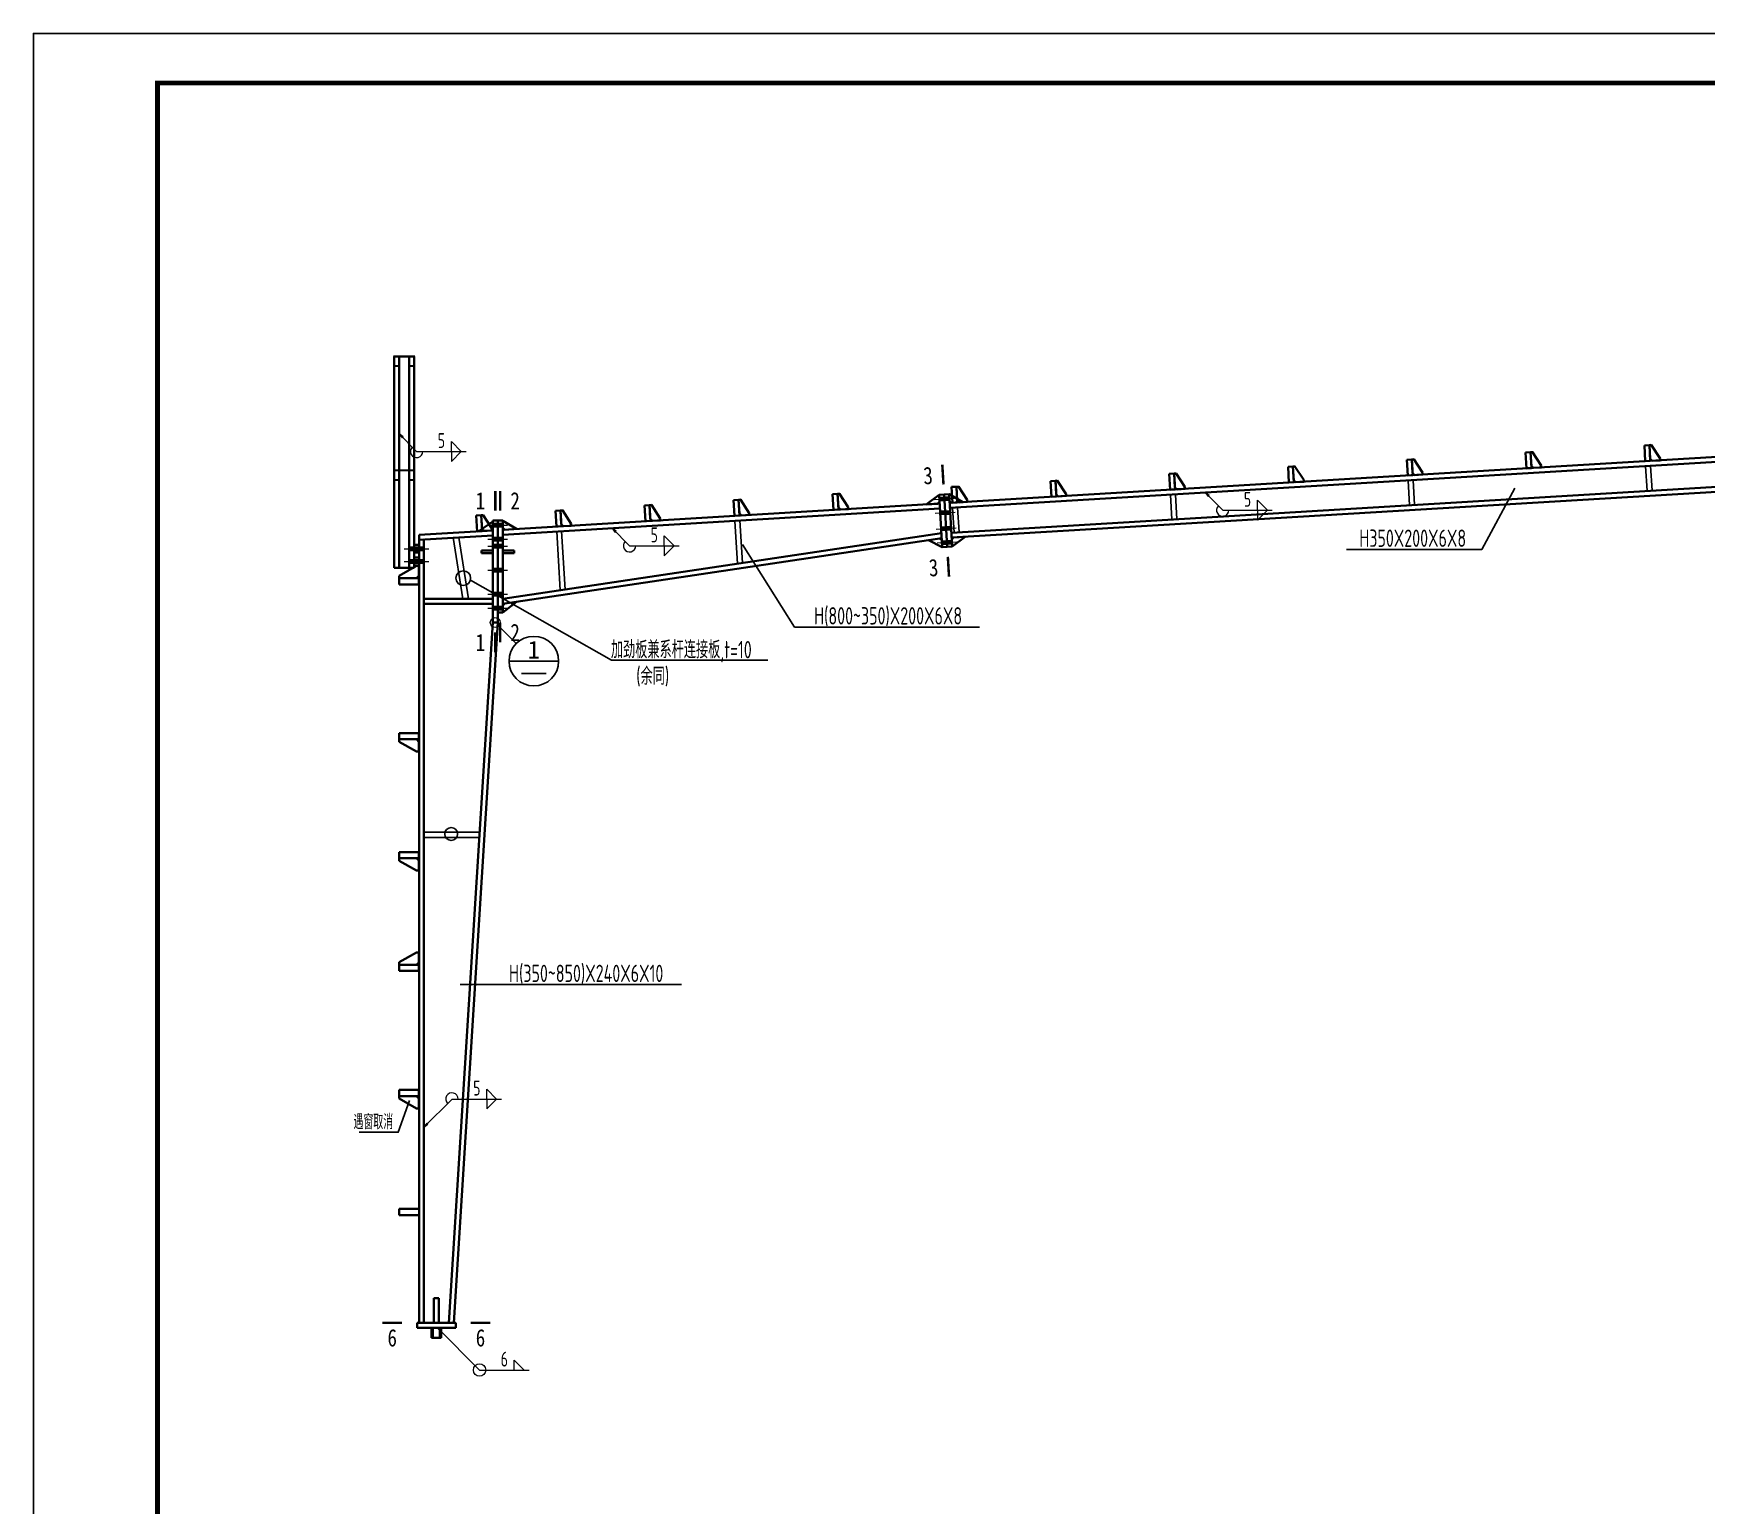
# Model space of a CAD drawing. Extents: x 492302 to 683319, y -252071 to 755100.
# Drawn here: x 493236 to 526976, y -84116 to -54416 of the extents above; entities that cross this region are included whole.
import ezdxf
from ezdxf.enums import TextEntityAlignment as Align

# ---------------------------------------------------------------- set-up
doc = ezdxf.new("R2010")
doc.units = 0
doc.header["$LTSCALE"] = 1000
doc.header["$MEASUREMENT"] = 0
for name, color, linetype, lineweight in [('10', 7, 'Continuous', 35), ('114', 2, 'Continuous', 18), ('116', 1, 'Continuous', 35), ('12', 2, 'Continuous', 35), ('14', 2, 'Continuous', 35), ('墙线__粗线', 7, 'Continuous', 18), ('焊缝标注', 9, 'Continuous', 18), ('索引符号标注', 9, 'Continuous', 18), ('钢板标注', 9, 'Continuous', 18)]:
    doc.layers.add(name, color=color, linetype=linetype, lineweight=lineweight)
for name, color, linetype in [('3T_WOOD', 21, 'Continuous'), ('BALCONY', 6, 'Continuous'), ('TK', 4, 'Continuous')]:
    doc.layers.add(name, color=color, linetype=linetype)
doc.styles.add('FromPkpm', font='Pkpmeng', dxfattribs={"width": 0.7, "bigfont": 'hztxt'})
doc.styles.add('TSSD_Dimension', font='Tssdeng.shx', dxfattribs={"width": 0.7, "bigfont": 'hztxt.shx'})
doc.styles.add('图框', font='')
doc.styles.add('图框字体', font='', dxfattribs={"width": 0.8})
doc.styles.get('图框').set_extended_font_data('SimSun')
doc.styles.get('图框字体').set_extended_font_data('NSimSun')

# ---------------------------------------------------------------- blocks, each defined once
blk = doc.blocks.new('GeYuanFrame_78814363', base_point=(20.09, 4.53))
at = {"layer": 'TK'}
blk.add_lwpolyline([(20.09, 4.53), (20.09, 598.53), (1071.09, 598.53), (1071.09, 4.53)], close=True, dxfattribs=at)
at = {"layer": 'TK', "const_width": 1}
blk.add_lwpolyline([(45.09, 588.53), (1061.09, 588.53), (1061.09, 14.53), (45.09, 14.53)], close=True, dxfattribs=at)
blk = doc.blocks.new('w453w53')
at = {"layer": '12', "color": 4}
for p, q in [((473598, 1381074, -5700), (474078, 1381074, -5700)), ((473598, 1380924, -5700), (473598, 1381074, -5700)), ((473598, 1381074, -5700), (474078, 1381074, -5700)), ((474078, 1381074, -5700), (474078, 1380925, -5700)), ((473598, 1380924, -5700), (473598, 1380864, -5700)), ((473598, 1380864, -5700), (474019, 1380624, -5700)), ((474078, 1380865, -5700), (474018, 1380924, -5700)), ((474019, 1380624, -5700), (474078, 1380625, -5700)), ((474078, 1380625, -5700), (474078, 1380865, -5700))]:
    blk.add_line(p, q, dxfattribs=at)
at = {"layer": '12', "color": 4, "elevation": -5700}
blk.add_lwpolyline([(474078, 1380925), (473598, 1380925)], dxfattribs=at)
blk = doc.blocks.new('Q321QS4A234223')
at = {"layer": '12', "lineweight": 35, "ltscale": 100}
for p, q in [((406817, 107409), (406717, 107403)), ((406717, 107403), (406737, 107083)), ((406836, 107089), (406817, 107409)), ((409213, 107552), (409113, 107546)), ((409113, 107546), (409132, 107227)), ((409232, 107233), (409213, 107552)), ((399630, 106977), (399530, 106971)), ((399530, 106971), (399549, 106652)), ((399649, 106658), (399630, 106977)), ((402026, 107121), (401926, 107115)), ((401926, 107115), (401945, 106796)), ((402045, 106802), (402026, 107121)), ((404422, 107265), (404322, 107259)), ((404322, 107259), (404341, 106939)), ((404441, 106945), (404422, 107265)), ((406737, 107083), (406836, 107089)), ((409132, 107227), (409232, 107233)), ((395238, 106714), (395138, 106708)), ((395138, 106708), (395157, 106388)), ((395257, 106394), (395238, 106714)), ((397234, 106834), (397135, 106828)), ((397135, 106828), (397154, 106508)), ((397254, 106514), (397234, 106834)), ((399549, 106652), (399649, 106658)), ((401945, 106796), (402045, 106802)), ((404341, 106939), (404441, 106945)), ((389049, 106342), (388949, 106336)), ((388949, 106336), (388969, 106017)), ((389068, 106023), (389049, 106342)), ((390846, 106450), (390746, 106444)), ((390746, 106444), (390765, 106125)), ((390865, 106131), (390846, 106450)), ((392842, 106570), (392743, 106564)), ((392743, 106564), (392762, 106245)), ((392862, 106251), (392842, 106570)), ((395157, 106388), (395257, 106394)), ((397154, 106508), (397254, 106514)), ((385655, 106139), (385555, 106133)), ((385555, 106133), (385575, 105813)), ((385674, 105819), (385655, 106139)), ((387252, 106235), (387153, 106229)), ((387153, 106229), (387172, 105909)), ((387272, 105915), (387252, 106235)), ((388969, 106017), (389068, 106023)), ((390765, 106125), (390865, 106131)), ((392762, 106245), (392862, 106251)), ((385575, 105813), (385674, 105819)), ((387172, 105909), (387272, 105915))]:
    blk.add_line(p, q, dxfattribs=at)
for points in [[(407034, 107141), (407036, 107101), (406876, 107092), (406834, 107129), (406817, 107409), (406857, 107411)], [(409429, 107285), (409432, 107245), (409272, 107235), (409230, 107273), (409213, 107552), (409253, 107555)], [(399847, 106710), (399849, 106670), (399689, 106660), (399647, 106698), (399630, 106977), (399670, 106980)], [(402242, 106854), (402245, 106814), (402085, 106804), (402043, 106842), (402026, 107121), (402066, 107123)], [(404638, 106997), (404640, 106957), (404481, 106948), (404438, 106985), (404422, 107265), (404461, 107267)], [(395454, 106446), (395457, 106406), (395297, 106397), (395255, 106434), (395238, 106714), (395278, 106716)], [(397451, 106566), (397453, 106526), (397294, 106517), (397251, 106554), (397234, 106834), (397274, 106836)], [(389266, 106075), (389268, 106035), (389108, 106025), (389066, 106063), (389049, 106342), (389089, 106345)], [(391062, 106183), (391065, 106143), (390905, 106133), (390863, 106171), (390846, 106450), (390886, 106453)], [(393059, 106303), (393061, 106263), (392901, 106253), (392859, 106291), (392842, 106570), (392882, 106572)], [(385872, 105871), (385874, 105831), (385714, 105822), (385672, 105859), (385655, 106139), (385695, 106141)], [(387469, 105967), (387471, 105927), (387311, 105918), (387269, 105955), (387252, 106235), (387292, 106237)]]:
    blk.add_lwpolyline(points, close=True, dxfattribs=at)
at = {"layer": '3T_WOOD'}
for points in [[(409138, 107126), (409168, 106628)], [(409238, 107132), (409268, 106634)], [(404347, 106838), (404377, 106340)], [(404447, 106844), (404477, 106346)], [(395163, 106287), (395193, 105789)], [(395263, 106293), (395293, 105795)], [(399556, 106551), (399585, 106053)], [(399655, 106557), (399685, 106059)], [(390771, 106023), (390823, 105160)], [(390871, 106029), (390923, 105175)], [(387178, 105808), (387249, 104627)], [(387278, 105814), (387348, 104641)]]:
    blk.add_lwpolyline(points, dxfattribs=at)

msp = doc.modelspace()

# ---------------------------------------------------------------- hatches: boundary and pattern name
at = {"layer": '焊缝标注'}
for points in [[(500611.2, -62494), (500671.1, -62575.4), (500692.4, -62554.3)], [(516867, -63679.4), (516926.9, -63760.9), (516948.2, -63739.8)], [(504903.7, -64397.2), (504963.6, -64478.7), (504984.8, -64457.6)], [(501111.2, -76479.1), (501192.5, -76419.1), (501171.3, -76397.9)], [(501386.2, -80530.6), (501446.1, -80612.1), (501467.4, -80590.9)]]:
    msp.add_hatch(color=256, dxfattribs=at).paths.add_polyline_path(points)

# ---------------------------------------------------------------- linework, layer by layer
at = {"color": 3, "lineweight": 35, "ltscale": 100}
for p, q in [((500511.2, -65193.8), (500511.2, -60930.6)), ((500511.2, -60930.6), (500611.2, -60930.6)), ((500511.2, -60930.6), (500911.2, -60930.6)), ((500611.2, -65193.8), (500611.2, -60930.6)), ((500811.2, -65193.8), (500811.2, -60930.6)), ((500811.2, -60930.6), (500911.2, -60930.6)), ((500911.2, -65193.8), (500911.2, -60930.6)), ((511710.8, -63888.6), (532311.6, -62652.6)), ((511716.8, -63988.4), (532317.5, -62752.4)), ((511746.8, -64487.5), (532347.5, -63251.5)), ((511752.8, -64587.4), (532353.5, -63351.3)), ((502699.2, -64429.3), (511511.2, -63900.6)), ((502699.2, -64529.5), (511517.2, -64000.4)), ((501011.2, -64630.8), (501111.2, -64624.8)), ((501011.2, -80430.6), (501011.2, -64630.8)), ((501111.2, -80430.6), (501111.2, -64624.8)), ((502699.2, -65820.2), (511547.1, -64499.1)), ((502699.2, -65921.3), (511553.1, -64599.3)), ((500511.2, -65193.8), (500911.2, -65193.8)), ((501611, -80430.6), (502499.2, -66301.3)), ((501711.2, -80430.6), (502599.4, -66301.3)), ((502499.2, -66301.3), (502599.4, -66301.3))]:
    msp.add_line(p, q, dxfattribs=at)
at = {"const_width": 37.7}
for points in [[(500611.2, -61124.4), (500511.2, -61124.4), (500511.2, -60930.6), (500911.2, -60930.6), (500911.2, -61124.4), (500813.9, -61124.4)], [(500611.2, -63424.4), (500511.2, -63424.4), (500511.2, -63230.6), (500911.2, -63230.6), (500911.2, -63424.4), (500813.9, -63424.4)]]:
    msp.add_lwpolyline(points, dxfattribs=at)
at = {"color": 6}
msp.add_lwpolyline([(500822, -75944.8), (500591, -76583), (499803.2, -76583)], dxfattribs=at)
at = {"layer": '10', "lineweight": 35, "ltscale": 100, "const_width": 50}
for points in [[(511564.3, -63116), (511588.3, -63515.3)], [(502549.2, -63644.9), (502549.2, -64044.9)], [(502649.2, -63644.9), (502649.2, -64044.9)], [(511699.8, -65374), (511675.8, -64974.7)], [(502649.2, -66701.3), (502649.2, -66301.3)], [(502549.2, -66901.3), (502549.2, -66501.3)], [(500271.2, -80430.6), (500671.2, -80430.6)], [(502451.2, -80430.6), (502051.2, -80430.6)]]:
    msp.add_lwpolyline(points, dxfattribs=at)
at = {"layer": '114', "lineweight": 18, "ltscale": 100}
for p, q in [((511406, -63816.8), (511805.3, -63792.8)), ((511422.8, -64096.3), (511822, -64072.3)), ((502399.2, -64339.3), (502799.2, -64339.3)), ((511441.9, -64415.3), (511841.2, -64391.3)), ((502399.2, -64619.5), (502799.2, -64619.5)), ((502399.2, -64759.5), (502799.2, -64759.5)), ((511458.7, -64695.2), (511858, -64671.2)), ((500711.2, -64810.8), (501211.2, -64810.8)), ((500711.2, -65070.8), (501211.2, -65070.8)), ((502399.2, -65245.5), (502799.2, -65245.5)), ((502399.2, -65730.2), (502799.2, -65730.2)), ((502399.2, -66011.3), (502799.2, -66011.3))]:
    msp.add_line(p, q, dxfattribs=at)
at = {"layer": '114', "color": 1, "lineweight": 70, "ltscale": 100}
for p, q in [((511505.8, -63810.8), (511705.5, -63798.8)), ((511522.6, -64090.3), (511722.2, -64078.3)), ((502499.2, -64339.3), (502699.2, -64339.3)), ((511541.7, -64409.3), (511741.4, -64397.3)), ((502499.2, -64619.5), (502699.2, -64619.5)), ((502499.2, -64759.5), (502699.2, -64759.5)), ((511558.5, -64689.2), (511758.2, -64677.2)), ((500811.2, -64810.8), (501111.2, -64810.8)), ((500811.2, -65070.8), (501111.2, -65070.8)), ((502499.2, -65245.5), (502699.2, -65245.5)), ((502499.2, -65730.2), (502699.2, -65730.2)), ((502499.2, -66011.3), (502699.2, -66011.3))]:
    msp.add_line(p, q, dxfattribs=at)
at = {"layer": '116', "lineweight": 35, "ltscale": 100}
for p, q in [((501261.2, -80530.6), (501261.2, -80730.6)), ((501291.2, -80530.6), (501291.2, -80730.6)), ((501431.2, -80530.6), (501431.2, -80730.6)), ((501461.2, -80530.6), (501461.2, -80730.6)), ((501261.2, -80730.6), (501461.2, -80730.6))]:
    msp.add_line(p, q, dxfattribs=at)
at = {"layer": '12', "color": 4}
for p, q in [((500611.3, -78130.5), (501011.2, -78130.5)), ((500611.4, -78255.5), (500611.3, -78130.5)), ((500611.3, -78130.5), (501011.2, -78130.5))]:
    msp.add_line(p, q, dxfattribs=at)
msp.add_lwpolyline([(501011.3, -78255.1), (500611.4, -78255.1)], dxfattribs=at)
at = {"layer": '14', "lineweight": 35, "ltscale": 100}
for p, q in [((511241.7, -63916.8), (511500.4, -63720.9)), ((511500.4, -63720.9), (511600.2, -63714.9)), ((511564, -64781), (511500.4, -63720.9)), ((511500.4, -63720.9), (511508.8, -63860.7)), ((511600.2, -63714.9), (511700.1, -63709)), ((511600.2, -63714.9), (511663.9, -64775)), ((511663.9, -64775), (511600.2, -63714.9)), ((511700.1, -63709), (511763.7, -64769)), ((511708.4, -63848.7), (511700.1, -63709)), ((511700.1, -63709), (511980.4, -63872.5)), ((511471.3, -63903), (511241.7, -63916.8)), ((511508.8, -63860.7), (511471.3, -63903)), ((511750.8, -63886.2), (511708.4, -63848.7)), ((511980.4, -63872.5), (511750.8, -63886.2)), ((501011.2, -64530.6), (502499.2, -64441.3)), ((502219.7, -64458.1), (502499.2, -64261.3)), ((502459.2, -64443.7), (502219.7, -64458.1)), ((502499.2, -64401.3), (502459.2, -64443.7)), ((502499.2, -66301.3), (502499.2, -64244.9)), ((502499.2, -64244.9), (502599.2, -64244.9)), ((502499.2, -64261.3), (502499.2, -64401.3)), ((502499.2, -64441.3), (502499.2, -64541.5)), ((502599.2, -64244.9), (502599.2, -66301.3)), ((502599.2, -66101.3), (502599.2, -64244.9)), ((502599.2, -64244.9), (502699.2, -64244.9)), ((502699.2, -64244.9), (502699.2, -66101.3)), ((502699.2, -64389.3), (502699.2, -64249.3)), ((502699.2, -64249.3), (502978.7, -64412.6)), ((502739.1, -64426.9), (502699.2, -64389.3)), ((502978.7, -64412.6), (502739.1, -64426.9)), ((500911.2, -64890.8), (500911.2, -64730.8)), ((500911.2, -64730.8), (501011.2, -64730.8)), ((501011.2, -64630.8), (501011.2, -64530.6)), ((502499.2, -64541.5), (501011.2, -64630.8)), ((501011.2, -64730.8), (501011.2, -64890.8)), ((511286.1, -64639.2), (511513.6, -64605.3)), ((511563.9, -64779), (511286.1, -64639.2)), ((511513.6, -64605.3), (511555.5, -64639.3)), ((511555.5, -64639.3), (511563.9, -64779)), ((511663.9, -64775), (511564, -64781)), ((511763.7, -64769), (511663.9, -64775)), ((511755.2, -64627.3), (511792.7, -64585)), ((511763.6, -64767), (511755.2, -64627.3)), ((512022.3, -64571.2), (511763.6, -64767)), ((511792.7, -64585), (512022.3, -64571.2)), ((501011.2, -64890.8), (500911.2, -64890.8)), ((500911.2, -65150.8), (500911.2, -64990.8)), ((500911.2, -64990.8), (501011.2, -64990.8)), ((501011.2, -64990.8), (501011.2, -65150.8)), ((502499.2, -64849.5), (502269.2, -64849.5)), ((502269.2, -64849.5), (502269.2, -64899.5)), ((502269.2, -64899.5), (502499.2, -64899.5)), ((502499.2, -64899.5), (502499.2, -64849.5)), ((502699.2, -64849.5), (502929.2, -64849.5)), ((502699.2, -64899.5), (502699.2, -64849.5)), ((502929.2, -64899.5), (502699.2, -64899.5)), ((502929.2, -64849.5), (502929.2, -64899.5)), ((501011.2, -65150.8), (500911.2, -65150.8)), ((501111.2, -65820.7), (502499.2, -65820.7)), ((501111.2, -65920.7), (501111.2, -65820.7)), ((502499.2, -65920.7), (501111.2, -65920.7)), ((502499.2, -65820.7), (502499.2, -65920.7)), ((502699.2, -66101.3), (502599.2, -66101.3)), ((502976.1, -65879.9), (502699.2, -66101.3)), ((502699.2, -65961.3), (502738.7, -65915.4)), ((502699.2, -66101.3), (502699.2, -65961.3)), ((502738.7, -65915.4), (502976.1, -65879.9)), ((502599.2, -66301.3), (502499.2, -66301.3)), ((501311.2, -80430.6), (501311.2, -79930.6)), ((501311.2, -79930.6), (501411.2, -79930.6)), ((501411.2, -79930.6), (501411.2, -80430.6)), ((500971.2, -80530.6), (500971.2, -80430.6)), ((500971.2, -80430.6), (501751.2, -80430.6)), ((501751.2, -80530.6), (500971.2, -80530.6)), ((501411.2, -80430.6), (501311.2, -80430.6)), ((501751.2, -80430.6), (501751.2, -80530.6))]:
    msp.add_line(p, q, dxfattribs=at)
at = {"layer": '3T_WOOD'}
for p, q in [((502233.3, -70530.5), (501111.2, -70530.5)), ((502226.7, -70635.4), (501111.2, -70635.4))]:
    msp.add_line(p, q, dxfattribs=at)
for points in [[(501698.3, -64582.6), (501895.3, -65820.7)], [(501813.6, -64582.6), (502010.6, -65820.7)]]:
    msp.add_lwpolyline(points, dxfattribs=at)
for centre, radius in [((501903.1, -65404.7), 148.4), ((501660, -70566.9), 129.6)]:
    msp.add_circle(centre, radius, dxfattribs=at)
at = {"layer": 'BALCONY'}
for p, q in [((508585.2, -66392.3, -3.6), (507534.5, -64724.2)), ((519712.6, -64826.7), (522442, -64826.7)), ((504891.3, -67058), (502052.1, -65443.4)), ((508585.2, -66392.3, -3.6), (512312.3, -66392.3, -3.6)), ((504891.3, -67058), (508047.8, -67058)), ((501842.2, -73605.7), (506301.5, -73605.7))]:
    msp.add_line(p, q, dxfattribs=at)
msp.add_lwpolyline([(519712.6, -64826.7), (522442, -64826.7), (523112.4, -63587.2)], dxfattribs=at)
at = {"layer": '墙线__粗线', "lineweight": 18, "ltscale": 100}
msp.add_circle((502549.2, -66301.3), 100, dxfattribs=at)
at = {"layer": '焊缝标注', "lineweight": 18, "ltscale": 100}
for p, q in [((500611.2, -62494), (500963.8, -62848.5)), ((501663.8, -62648.5), (501863.8, -62848.5)), ((501663.8, -62848.5), (501663.8, -62648.5)), ((500963.8, -62848.5), (501963.8, -62848.5)), ((501663.8, -63048.5), (501863.8, -62848.5)), ((501663.8, -62848.5), (501663.8, -63048.5)), ((516867, -63679.4), (517219.6, -64034)), ((517219.6, -64034), (518219.6, -64034)), ((517919.6, -63834), (518119.6, -64034)), ((517919.6, -64034), (517919.6, -63834)), ((517919.6, -64234), (518119.6, -64034)), ((517919.6, -64034), (517919.6, -64234)), ((504903.7, -64397.2), (505256.2, -64751.8)), ((505256.2, -64751.8), (506256.2, -64751.8)), ((505956.2, -64551.8), (506156.2, -64751.8)), ((505956.2, -64751.8), (505956.2, -64551.8)), ((505956.2, -64951.8), (506156.2, -64751.8)), ((505956.2, -64751.8), (505956.2, -64951.8)), ((501111.2, -76479.1), (501677.1, -75913.7)), ((501677.1, -75913.7), (502677.1, -75913.7)), ((502377.1, -75713.7), (502577.1, -75913.7)), ((502377.1, -75913.7), (502377.1, -75713.7)), ((502377.1, -76113.7), (502577.1, -75913.7)), ((502377.1, -75913.7), (502377.1, -76113.7)), ((501386.2, -80530.6), (502232.4, -81381.5)), ((502932.4, -81181.5), (503132.4, -81381.5)), ((502932.4, -81381.5), (502932.4, -81181.5)), ((502232.4, -81381.5), (503232.4, -81381.5))]:
    msp.add_line(p, q, dxfattribs=at)
at = {"layer": '焊缝标注', "linetype": 'Continuous'}
for points in [[(500611.2, -62494), (500671.1, -62575.4), (500692.4, -62554.3)], [(516867, -63679.4), (516926.9, -63760.9), (516948.2, -63739.8)], [(504903.7, -64397.2), (504963.6, -64478.7), (504984.8, -64457.6)], [(501111.2, -76479.1), (501192.5, -76419.1), (501171.3, -76397.9)], [(501386.2, -80530.6), (501446.1, -80612.1), (501467.4, -80590.9)]]:
    msp.add_lwpolyline(points, close=True, dxfattribs=at)
at = {"layer": '焊缝标注', "lineweight": 18, "ltscale": 100}
msp.add_circle((502232.4, -81381.5), 125, dxfattribs=at)
for centre, start, end in [((500963.8, -62848.5), 134.84027, 0), ((517219.6, -64034), 134.84026, 0), ((505256.2, -64751.8), 134.84029, 0), ((501677.1, -75913.7), 0, 224.97719)]:
    msp.add_arc(centre, 125, start, end, dxfattribs=at)
at = {"layer": '索引符号标注', "lineweight": 25}
for p, q in [((502619.9, -66372), (502973.4, -66725.5)), ((502827, -67079.1), (503827, -67079.1)), ((503077, -67329.1), (503577, -67329.1))]:
    msp.add_line(p, q, dxfattribs=at)
msp.add_circle((503327, -67079.1), 500, dxfattribs=at)

# ---------------------------------------------------------------- block references
at = {"extrusion": (0, 0, -1), "xscale": 0.833125002682209, "yscale": 0.8331249952316284, "zscale": -0.8331250001039336, "rotation": 180}
for p in [(-106044.8, 1085076.9, -4748.8), (-106044.8, 1077276.9, -4748.8)]:
    msp.add_blockref('w453w53', p, dxfattribs=at)
at = {"extrusion": (0, 0, -1), "xscale": -0.833125002682209, "yscale": 0.8331249952316284, "zscale": -0.8331250001039336}
for p in [(-106044.8, -1219137.9, -4748.8), (-106044.8, -1221537.9, -4748.8), (-106044.8, -1226337.9, -4748.8)]:
    msp.add_blockref('w453w53', p, dxfattribs=at)
at = {"layer": '3T_WOOD', "xscale": 100, "yscale": 100, "zscale": 100}
msp.add_blockref('GeYuanFrame_78814363', (493236, -113815.5), dxfattribs=at)
at = {"layer": '3T_WOOD'}
msp.add_blockref('Q321QS4A234223', (116610, -170273.6), dxfattribs=at)

# ---------------------------------------------------------------- texts
at = {"layer": '10', "lineweight": 25, "style": '图框字体', "width": 0.8}
for p in [(511276.8, -63333.6), (511388.3, -65192.3)]:
    msp.add_text('3', height=350, rotation=3.43362, dxfattribs=at).set_placement(p, align=Align.MIDDLE_CENTER)
for s, p in [('1', (502249.2, -63844.9)), ('2', (502949.2, -63844.9)), ('2', (502949.2, -66501.3)), ('1', (502249.2, -66701.3)), ('6', (500471.2, -80730.6)), ('6', (502251.2, -80730.6))]:
    msp.add_text(s, height=350, dxfattribs=at).set_placement(p, align=Align.MIDDLE_CENTER)
at = {"layer": 'BALCONY', "style": 'TSSD_Dimension', "width": 0.7}
for s, p in [('H350X200X6X8', (521050.7, -64598.7)), ('H(800~350)X200X6X8', (510470.9, -66164.2, -3.6)), ('H(350~850)X240X6X10', (504382.2, -73377.6))]:
    msp.add_text(s, height=350, dxfattribs=at).set_placement(p, align=Align.MIDDLE)
for s, p in [('加劲板兼系杆连接板,t=10', (504882, -67022.4)), ('(余同)', (505392.3, -67556))]:
    msp.add_text(s, height=350, dxfattribs=at).set_placement(p)
at = {"layer": '焊缝标注', "lineweight": 25, "style": 'FromPkpm', "width": 0.7}
for s, p in [('5', (501463.8, -62778.5)), ('5', (517719.6, -63964)), ('5', (505756.2, -64681.8)), ('5', (502177.1, -75843.7)), ('6', (502732.4, -81311.5))]:
    msp.add_text(s, height=300, dxfattribs=at).set_placement(p, align=Align.CENTER)
at = {"layer": '索引符号标注', "lineweight": 25, "style": '图框'}
msp.add_text('1', height=360, dxfattribs=at).set_placement((503327, -67029.1), align=Align.CENTER)
at = {"layer": '钢板标注', "color": 6, "lineweight": 25, "style": 'FromPkpm', "width": 0.58}
msp.add_text('遇窗取消', height=300, dxfattribs=at).set_placement((500090.5, -76523.8), align=Align.CENTER)

doc.saveas('drawing.dxf')
